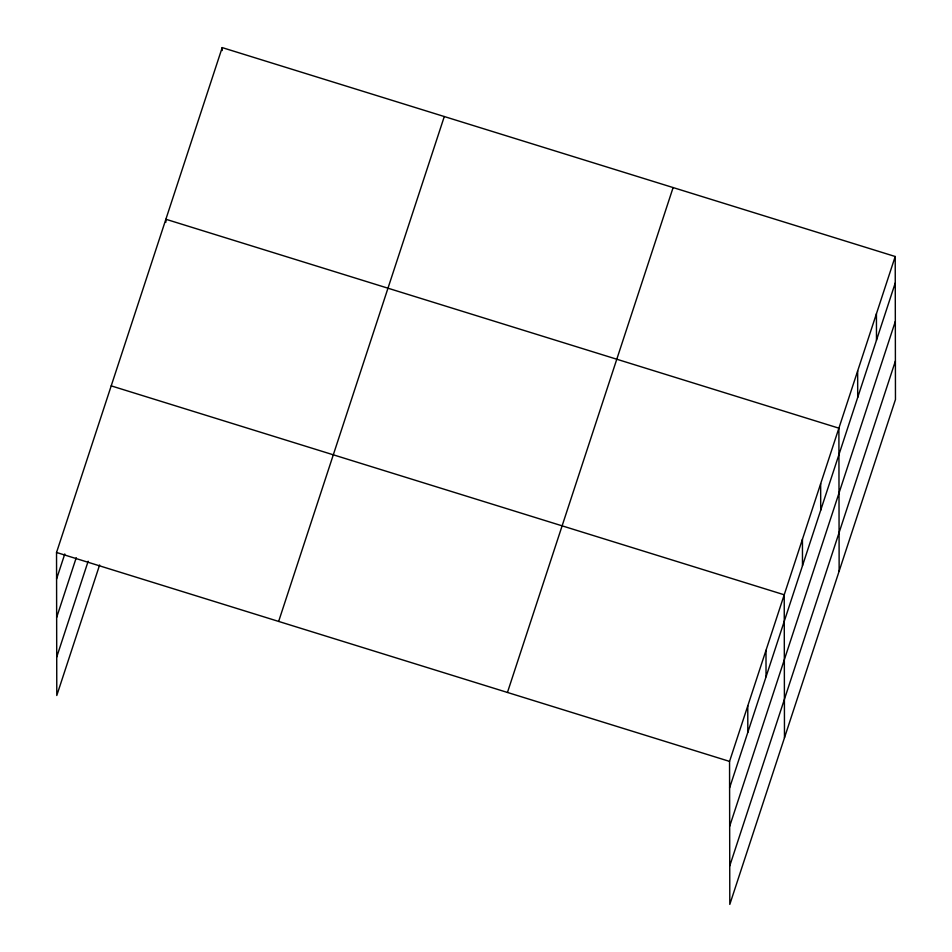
<?xml version="1.0" encoding="UTF-8"?>
<svg xmlns="http://www.w3.org/2000/svg" width="952" height="952" viewBox="0 0 952 952"><rect width="100%" height="100%" fill="white"/><g stroke="black" fill="none" stroke-linecap="round" stroke-linejoin="round"><path stroke-width="1.43" d="M99.615 564.976L56.787 695.495L56.537 552.481L222.197 47.6L895.213 256.505L895.463 399.519L729.803 904.4L729.553 761.398L895.213 256.505M56.584 578.959L64.784 553.969M56.656 617.42L76.243 557.717M56.727 657.035L88.155 561.24M278.639 621.43L444.298 116.537M507.452 692.449L673.112 187.568M729.601 787.875L895.261 282.982M729.66 826.324L895.32 321.443M729.732 865.951L895.392 361.058M111.206 385.869L784.222 594.786L784.472 737.788M56.537 552.481L729.553 761.398M876.435 313.732L876.483 340.209M857.657 370.947L857.704 397.424M839.14 571.176L838.89 428.174L165.874 219.257L165.886 222.209M820.66 483.711L820.707 510.189M802.441 539.248L802.488 565.726M765.991 650.323L766.039 676.801M747.772 705.86L747.82 732.338M222.197 47.6L222.209 50.539"/></g></svg>
